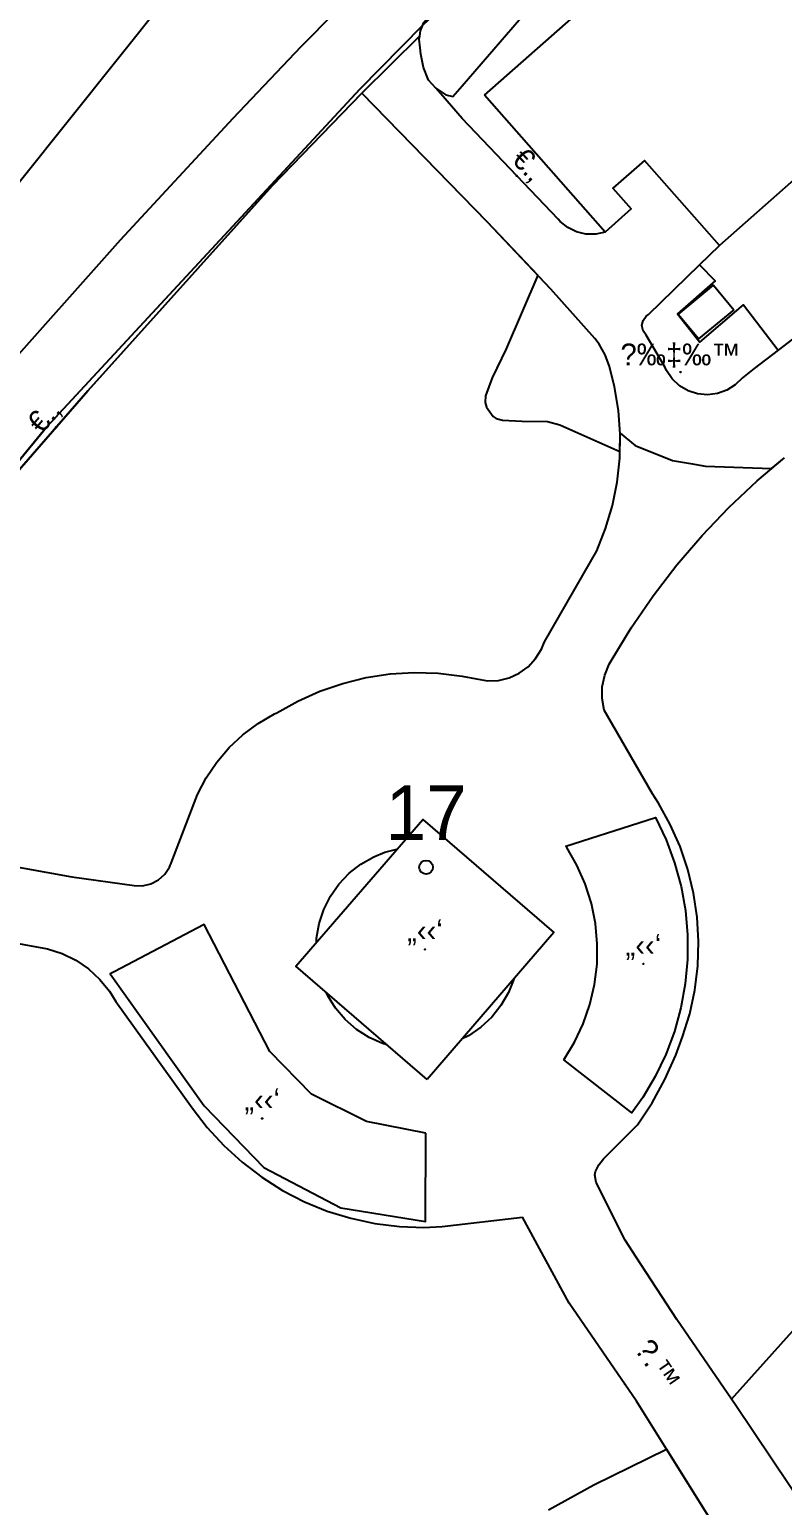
# Model space of a CAD drawing. Header units: metres. Extents: x 218299 to 220222, y 572714 to 574340.
# Drawn here: x 218856.4 to 218884, y 573582.8 to 573636.9 of the extents above; entities that cross this region are included whole.
import ezdxf
from ezdxf.enums import TextEntityAlignment as Align

# ---------------------------------------------------------------- set-up
doc = ezdxf.new("R2010")
doc.units = ezdxf.units.M
doc.header["$MEASUREMENT"] = 0
for name, color, linetype in [('1602', 44, 'Continuous'), ('1603', 44, 'Continuous'), ('A_POINTS', 2, 'Continuous'), ('M2200', 253, 'Continuous'), ('M2207', 253, 'Continuous'), ('M2220', 253, 'Continuous'), ('M2401', 7, 'Continuous'), ('M2404', 7, 'Continuous'), ('M2407', 253, 'Continuous'), ('M2408', 253, 'Continuous'), ('M2420', 253, 'Continuous'), ('M2602', 253, 'Continuous'), ('M2604', 253, 'Continuous'), ('M2605', 253, 'Continuous'), ('M2802', 253, 'Continuous')]:
    doc.layers.add(name, color=color, linetype=linetype)
doc.styles.add('HEBTXT', font='HEBTXT')
doc.styles.add('MAVAT_HEBTXT', font='HEBTXT')

# ---------------------------------------------------------------- blocks, each defined once
blk = doc.blocks.new('1603')
at = {"layer": 'A_POINTS'}
blk.add_circle((0, 0), 0.25, dxfattribs=at)
at = {"color": 0, "style": 'HEBTXT'}
blk.add_attdef('PARCEL_NUM', text='', height=2, dxfattribs=at).set_placement((0, 1), align=Align.CENTER)
at = {"color": 0, "style": 'HEBTXT', "flags": 1}
blk.add_attdef('LOT_NUM', text='', height=2, dxfattribs=at).set_placement((0, -2.5), align=Align.CENTER)
blk = doc.blocks.new('M2407')
blk.add_circle((0, 0), 0.025)
at = {"style": 'MAVAT_HEBTXT'}
blk.add_attdef('NAME', text='', height=0.8, dxfattribs=at).set_placement((0, 1.59), align=Align.MIDDLE)
blk = doc.blocks.new('M2802')
blk.add_circle((0, 0), 0.025)
at = {"style": 'MAVAT_HEBTXT'}
blk.add_attdef('NAME', text='', height=0.8, dxfattribs=at).set_placement((0, 1.59), align=Align.MIDDLE)
blk = doc.blocks.new('M2602')
blk.add_circle((0, 0), 0.025)
at = {"style": 'MAVAT_HEBTXT'}
blk.add_attdef('NAME', text='', height=0.8, dxfattribs=at).set_placement((0, 1.59), align=Align.MIDDLE)
blk = doc.blocks.new('M2207')
blk.add_circle((0, 0), 0.025)
at = {"style": 'MAVAT_HEBTXT'}
blk.add_attdef('NAME', text='', height=0.8, dxfattribs=at).set_placement((0, 1.59), align=Align.MIDDLE)
blk = doc.blocks.new('111')
at = {"layer": 'M2200'}
blk.add_polyline3d([(218873.056, 573634.487, 583.514), (218881.748, 573642.16, 583.514), (218888.252, 573634.793, 583.544), (218881.669, 573628.981, 583.544), (218881.669, 573628.981, 583.544), (218878.914, 573632.102, 583.694), (218877.761, 573631.085, 583.694), (218878.435, 573630.322, 583.064), (218877.479, 573629.477, 583.064), (218877.479, 573629.477, 583.064)], close=True, dxfattribs=at)
at = {"layer": 'M2207'}
for points in [[(218870.954, 573598.417, 582.959), (218866.144, 573602.568, 582.929), (218870.792, 573607.952, 582.989), (218875.601, 573603.801, 583.019), (218870.954, 573598.417, 582.959)], [(218875.965, 573599.14, 582.389), (218876.355, 573599.78, 582.385), (218876.674, 573600.458, 582.378), (218876.92, 573601.166, 582.368), (218877.089, 573601.896, 582.356), (218877.179, 573602.64, 582.341), (218877.189, 573603.39, 582.324), (218877.12, 573604.136, 582.305), (218876.971, 573604.87, 582.284), (218876.745, 573605.584, 582.261), (218876.445, 573606.271, 582.236), (218876.073, 573606.921, 582.211), (218876.039, 573606.972, 582.209), (218879.325, 573608.014, 582.209), (218879.71, 573607.203, 582.235), (218880.022, 573606.361, 582.264), (218880.258, 573605.495, 582.295), (218880.416, 573604.611, 582.326), (218880.494, 573603.717, 582.36), (218880.493, 573602.819, 582.394), (218880.412, 573601.925, 582.429), (218880.251, 573601.042, 582.464), (218880.013, 573600.176, 582.499), (218879.698, 573599.335, 582.534), (218879.31, 573598.526, 582.569), (218878.852, 573597.754, 582.603), (218878.46, 573597.199, 582.629)], [(218870.909, 573596.454, 581.909), (218868.726, 573596.883, 582.029), (218866.718, 573597.881, 582.089), (218865.189, 573599.438, 582.029), (218862.777, 573604.102, 581.789), (218859.484, 573602.366, 581.789), (218859.338, 573602.288, 581.789), (218862.786, 573597.454, 581.849), (218864.974, 573595.191, 581.849), (218867.791, 573593.71, 581.849), (218870.898, 573593.219, 582.029), (218870.898, 573593.219, 582.029)]]:
    blk.add_polyline3d(points, close=True, dxfattribs=at)
at = {"layer": 'M2220', "lineweight": -3}
blk.add_lwpolyline([(218852.752, 573617.038), (218858.52, 573623.657), (218865.275, 573631.164), (218868.562, 573634.567), (218873.147, 573629.856), (218875.007, 573627.892), (218873.85, 573625.201), (218873.334, 573624.133), (218873.093, 573623.478), (218873.081, 573623.225), (218873.134, 573623.056), (218873.368, 573622.719), (218873.478, 573622.637), (218873.713, 573622.581), (218874.423, 573622.542), (218875.369, 573622.53), (218875.814, 573622.409), (218878.016, 573621.436), (218878.027, 573622.064), (218878.025, 573622.101), (218878.572, 573621.654), (218879.95, 573621.103), (218880.604, 573620.999), (218881.155, 573620.896), (218883.575, 573620.807), (218884.044, 573621.204)], dxfattribs=at)
at = {"layer": 'M2401'}
blk.add_polyline3d([(218868.866, 573638.836, 579.78), (218866.327, 573636.258, 579.707), (218863.831, 573633.637, 579.687), (218859.705, 573629.181, 579.417), (218855.276, 573624.219, 579.267)], dxfattribs=at)
at = {"layer": 'M2404'}
blk.add_polyline3d([(218868.866, 573638.836, 579.78), (218866.327, 573636.258, 579.707), (218863.831, 573633.637, 579.687), (218859.705, 573629.181, 579.417), (218855.276, 573624.219, 579.267)], dxfattribs=at)
at = {"layer": 'M2407'}
for points in [[(218884.507, 573625.675, 579.916), (218883.82, 573625.151, 579.917), (218882.935, 573624.475, 579.917), (218882.507, 573624.13, 579.92), (218882.247, 573623.873, 579.92), (218881.937, 573623.679, 579.92), (218881.593, 573623.557, 579.92), (218881.23, 573623.512, 579.92), (218880.866, 573623.546, 579.92), (218880.518, 573623.659, 579.92), (218880.203, 573623.845, 579.92), (218879.936, 573624.095, 579.92), (218879.729, 573624.396, 579.92), (218879.663, 573624.534, 579.92), (218878.976, 573625.696, 579.98), (218878.864, 573625.854, 579.98), (218878.825, 573626.045, 579.98), (218878.865, 573626.235, 579.98), (218878.978, 573626.393, 579.98), (218879.061, 573626.455, 579.98), (218880.937, 573628.272, 580.023), (218881.669, 573628.981, 580.04)], [(218854.405, 573606.481, 579.14), (218857.927, 573605.849, 579.35), (218860.211, 573605.531, 579.41), (218860.523, 573605.52, 579.41), (218860.828, 573605.587, 579.41), (218861.106, 573605.73, 579.41), (218861.338, 573605.938, 579.41), (218861.511, 573606.199, 579.41), (218861.57, 573606.343, 579.41), (218862.54, 573608.862, 579.47), (218862.861, 573609.477, 579.458), (218863.249, 573610.053, 579.463), (218863.699, 573610.581, 579.484), (218864.205, 573611.055, 579.521), (218864.761, 573611.467, 579.573), (218865.359, 573611.814, 579.64), (218865.44, 573611.854, 579.65), (218866.213, 573612.287, 579.68), (218867.021, 573612.648, 579.705), (218867.858, 573612.935, 579.726), (218868.718, 573613.146, 579.741), (218869.594, 573613.279, 579.75), (218870.478, 573613.332, 579.754), (218871.363, 573613.305, 579.753), (218872.242, 573613.199, 579.746), (218872.762, 573613.098, 579.74), (218873.161, 573613.032, 579.736), (218873.565, 573613.046, 579.736), (218873.959, 573613.139, 579.74), (218874.327, 573613.307, 579.747), (218874.655, 573613.544, 579.758), (218874.929, 573613.841, 579.771), (218875.141, 573614.186, 579.787), (218875.25, 573614.462, 579.8), (218877.167, 573617.795, 579.86), (218877.493, 573618.61, 579.9), (218877.744, 573619.451, 579.933), (218877.917, 573620.312, 579.959), (218878.012, 573621.186, 579.978), (218878.027, 573622.064, 579.989), (218877.963, 573622.941, 579.993), (218877.82, 573623.808, 579.989), (218877.633, 573624.546, 579.98), (218877.483, 573624.973, 579.98), (218877.26, 573625.366, 579.98), (218877.103, 573625.571, 579.98), (218875.487, 573627.385, 579.98), (218873.147, 573629.856, 579.98)], [(218884.901, 573582.537, 579.264), (218882.271, 573586.467, 579.354), (218882.109, 573586.704, 579.363), (218880.106, 573589.623, 579.474), (218878.608, 573591.901, 579.474), (218878.213, 573592.534, 579.474), (218877.152, 573594.638, 579.624), (218877.096, 573594.926, 579.624), (218877.121, 573595.045, 579.624), (218877.248, 573595.285, 579.624), (218877.421, 573595.514, 579.624), (218878.657, 573596.752, 579.624), (218879.196, 573597.563, 579.624), (218879.668, 573598.416, 579.624), (218880.068, 573599.304, 579.624), (218880.314, 573599.975, 579.624), (218880.578, 573600.825, 579.658), (218880.764, 573601.696, 579.688), (218880.872, 573602.581, 579.713), (218880.9, 573603.471, 579.733), (218880.848, 573604.361, 579.749), (218880.717, 573605.243, 579.759), (218880.507, 573606.109, 579.765), (218880.221, 573606.953, 579.765), (218879.861, 573607.768, 579.76), (218879.429, 573608.548, 579.751), (218879.21, 573608.889, 579.744), (218877.435, 573611.954, 579.744), (218877.364, 573612.381, 579.744), (218877.372, 573612.814, 579.744), (218877.46, 573613.238, 579.744), (218877.624, 573613.639, 579.744), (218877.694, 573613.763, 579.744), (218878.432, 573614.976, 579.832), (218879.235, 573616.149, 579.897), (218880.1, 573617.277, 579.94), (218881.026, 573618.357, 579.961), (218882.009, 573619.385, 579.96), (218883.045, 573620.359, 579.936), (218884.044, 573621.204, 579.894)], [(218866.893, 573603.435, 579.624), (218866.897, 573603.597, 579.624), (218866.991, 573604.133, 579.624), (218867.163, 573604.65, 579.624), (218867.408, 573605.137, 579.624), (218867.722, 573605.582, 579.624), (218868.097, 573605.976, 579.624), (218868.527, 573606.312, 579.624), (218869, 573606.581, 579.624), (218869.406, 573606.745, 579.624), (218869.848, 573606.858, 579.624)], [(218851.997, 573604.071, 578.975), (218853.689, 573603.816, 579.125), (218857.04, 573603.211, 579.275), (218857.574, 573603.035, 579.275), (218858.078, 573602.785, 579.279), (218858.542, 573602.467, 579.288), (218858.956, 573602.086, 579.301), (218859.311, 573601.651, 579.319), (218859.545, 573601.277, 579.335), (218862.347, 573597.381, 579.455), (218862.896, 573596.663, 579.477), (218863.506, 573595.997, 579.494), (218864.172, 573595.386, 579.506), (218864.89, 573594.837, 579.513), (218865.653, 573594.353, 579.515), (218866.456, 573593.939, 579.512), (218867.292, 573593.597, 579.503), (218868.156, 573593.33, 579.49), (218869.039, 573593.14, 579.471), (218869.936, 573593.029, 579.447), (218870.838, 573592.997, 579.419), (218871.507, 573593.026, 579.395), (218874.442, 573593.374, 579.444)], [(218874.131, 573602.097, 579.624), (218873.933, 573601.601, 579.624), (218873.659, 573601.129, 579.624), (218873.32, 573600.703, 579.624), (218872.921, 573600.332, 579.624), (218872.473, 573600.022, 579.624), (218872.241, 573599.908, 579.624)], [(218869.477, 573599.691, 579.624), (218869.32, 573599.736, 579.624), (218868.823, 573599.96, 579.624), (218868.364, 573600.254, 579.624), (218867.954, 573600.612, 579.624), (218867.6, 573601.026, 579.624), (218867.31, 573601.487, 579.624), (218867.257, 573601.607, 579.624)], [(218882.356, 573580.665, 579.27), (218879.728, 573584.87, 579.376), (218878.63, 573586.628, 579.42), (218876.161, 573590.216, 579.39), (218874.442, 573593.374, 579.444)]]:
    blk.add_polyline3d(points, dxfattribs=at)
at = {"layer": 'M2408'}
blk.add_polyline3d([(218868.562, 573634.567, 579.924), (218870.681, 573636.667, 579.924)], dxfattribs=at)
at = {"layer": 'M2420', "linetype": 'Continuous', "lineweight": -3}
blk.add_lwpolyline([(218808, 573559.81), (218822, 573586.19), (218835.7, 573609.12), (218850.8, 573624.81), (218863.09, 573640.19), (218894.3, 573667.88), (218905.3, 573675), (218908.988, 573677.282)], dxfattribs=at)
at = {"layer": 'M2602'}
for points in [[(218871.452, 573634.543, 580.655), (218871.273, 573634.746, 580.655), (218871.006, 573635.048, 580.655), (218870.825, 573635.511, 580.627), (218870.72, 573635.998, 580.604), (218870.698, 573636.224, 580.595), (218870.663, 573636.541, 580.595), (218870.681, 573636.667, 580.595), (218870.709, 573636.856, 580.595), (218870.831, 573637.151, 580.595), (218871.022, 573637.406, 580.595), (218871.028, 573637.411, 580.595), (218874.634, 573640.725, 580.655), (218878.313, 573644.004, 580.625), (218882.413, 573647.571, 580.688), (218886.035, 573650.721, 580.745)], [(218873.147, 573629.856, 580.5), (218873.147, 573629.856, 580.5), (218868.562, 573634.567, 580.56), (218868.562, 573634.567, 580.56), (218865.275, 573631.164, 580.29), (218858.52, 573623.657, 579.96), (218852.752, 573617.038, 579.72), (218846.61, 573609.495, 579.18), (218846.61, 573609.495, 579.18), (218846.757, 573608.49, 579.24), (218847.209, 573608.024, 579.24), (218847.638, 573607.845, 579.24), (218850.844, 573607.337, 579.3), (218851.321, 573607.262, 579.272), (218851.873, 573607.174, 579.24)], [(218877.479, 573629.477, 580.265), (218877.131, 573629.4, 580.265), (218876.774, 573629.402, 580.265), (218876.427, 573629.483, 580.265), (218876.107, 573629.639, 580.265), (218875.829, 573629.862, 580.265), (218875.754, 573629.944, 580.265), (218872.235, 573633.634, 580.085), (218871.452, 573634.543, 580.055), (218871.452, 573634.543, 580.055)]]:
    blk.add_polyline3d(points, dxfattribs=at)
at = {"layer": 'M2604'}
blk.add_polyline3d([(218871.273, 573634.746, 581.01), (218871.639, 573634.506, 580.95), (218871.892, 573634.447, 580.95), (218872.241, 573634.832, 580.95), (218874.789, 573637.79, 580.95), (218881.344, 573643.877, 580.89), (218882.663, 573644.997, 580.89), (218883.353, 573645.787, 580.89), (218883.483, 573646.181, 580.89), (218883.286, 573646.534, 580.89), (218882.413, 573647.571, 580.89)], dxfattribs=at)
at = {"layer": 'M2605'}
blk.add_polyline3d([(218882.19, 573626.625, 580.627), (218880.902, 573625.557, 580.627), (218880.155, 573626.458, 580.627), (218881.443, 573627.526, 580.627), (218882.19, 573626.625, 580.627)], dxfattribs=at)
at = {"layer": 'M2802'}
for points in [[(218884.901, 573582.537, 579.264), (218882.271, 573586.467, 579.354), (218882.109, 573586.704, 579.363), (218884.658, 573589.542, 579.447)], [(218875.404, 573582.643, 579.355), (218877.057, 573583.563, 579.376), (218879.728, 573584.87, 579.376), (218882.356, 573580.665, 579.27)]]:
    blk.add_polyline3d(points, dxfattribs=at)
blk.add_polyline3d([(218880.937, 573628.272, 580.023), (218881.509, 573627.69, 580.008), (218880.129, 573626.478, 580.008), (218880.949, 573625.438, 579.978), (218882.541, 573626.809, 579.948), (218883.82, 573625.151, 579.917), (218882.935, 573624.475, 579.917), (218882.507, 573624.13, 579.92), (218882.247, 573623.873, 579.92), (218881.937, 573623.679, 579.92), (218881.593, 573623.557, 579.92), (218881.23, 573623.512, 579.92), (218880.866, 573623.546, 579.92), (218880.518, 573623.659, 579.92), (218880.203, 573623.845, 579.92), (218879.936, 573624.095, 579.92), (218879.729, 573624.396, 579.92), (218879.663, 573624.534, 579.92), (218878.976, 573625.696, 579.98), (218878.864, 573625.854, 579.98), (218878.825, 573626.045, 579.98), (218878.865, 573626.235, 579.98), (218878.978, 573626.393, 579.98), (218879.061, 573626.455, 579.98)], close=True, dxfattribs=at)
at = {"layer": 'M2207'}
ref = blk.add_blockref('M2207', (218870.873, 573603.185), dxfattribs=dict(at, xscale=0.5, yscale=0.5, zscale=0.5))
ref.add_attrib('NAME', '„‹‹‘', dxfattribs={"layer": '0', "height": 0.8, "style": 'MAVAT_HEBTXT'}).set_placement((218870.873, 573603.81), align=Align.MIDDLE)
ref = blk.add_blockref('M2207', (218878.877, 573602.652), dxfattribs=dict(at, xscale=0.5, yscale=0.5, zscale=0.5))
ref.add_attrib('NAME', '„‹‹‘', dxfattribs={"layer": '0', "height": 0.8, "style": 'MAVAT_HEBTXT'}).set_placement((218878.877, 573603.277), align=Align.MIDDLE)
ref = blk.add_blockref('M2207', (218864.908, 573596.989), dxfattribs=dict(at, xscale=0.5, yscale=0.5, zscale=0.5))
ref.add_attrib('NAME', '„‹‹‘', dxfattribs={"layer": '0', "height": 0.8, "style": 'MAVAT_HEBTXT'}).set_placement((218864.908, 573597.614), align=Align.MIDDLE)
at = {"layer": 'M2407'}
ref = blk.add_blockref('M2407', (218878.206, 573587.244), dxfattribs=dict(at, xscale=0.5, yscale=0.5, zscale=0.5))
ref.add_attrib('NAME', '\x8e.™', dxfattribs={"layer": '0', "height": 0.8, "rotation": 304.529, "style": 'MAVAT_HEBTXT'}).set_placement((218879.411, 573587.962), align=Align.MIDDLE)
at = {"layer": 'M2602'}
ref = blk.add_blockref('M2602', (218874.233, 573631.538), dxfattribs=dict(at, xscale=0.5, yscale=0.5, zscale=0.5))
ref.add_attrib('NAME', '€.‚', dxfattribs={"layer": '0', "height": 0.8, "rotation": 313.6414, "style": 'MAVAT_HEBTXT'}).set_placement((218874.631, 573631.918), align=Align.MIDDLE)
ref = blk.add_blockref('M2602', (218857.361, 573622.327), dxfattribs=dict(at, xscale=0.5, yscale=0.5, zscale=0.5))
ref.add_attrib('NAME', '€.‚', dxfattribs={"layer": '0', "height": 0.8, "rotation": 48.9341, "style": 'MAVAT_HEBTXT'}).set_placement((218856.946, 573622.688), align=Align.MIDDLE)
at = {"layer": 'M2802'}
ref = blk.add_blockref('M2802', (218880.239, 573624.346, 579.93), dxfattribs=dict(at, xscale=0.5, yscale=0.5, zscale=0.5))
ref.add_attrib('NAME', '\x8d‰‡‰™', dxfattribs={"layer": '0', "height": 0.8, "style": 'MAVAT_HEBTXT'}).set_placement((218880.239, 573624.971, 579.93), align=Align.MIDDLE)

msp = doc.modelspace()

# ---------------------------------------------------------------- linework, layer by layer
at = {"layer": '1602'}
for points in [[(218982.8, 573707.78), (218955.52, 573696.418), (218938, 573687.57), (218923.066, 573678.725), (218900.09, 573662.49), (218885.79, 573650.65), (218882.05, 573647.67), (218870.78, 573637.05), (218868.49, 573634.71), (218857.01, 573622.33), (218846.42, 573609.43), (218841.01, 573603.09), (218833.52, 573592.28), (218829.2, 573585.31), (218826.78, 573581.43)], [(218846.42, 573609.43), (218857.01, 573622.33), (218868.49, 573634.71), (218870.78, 573637.05)]]:
    msp.add_lwpolyline(points, dxfattribs=at)

# ---------------------------------------------------------------- block references
msp.add_blockref('111', (0, 0))
at = {"layer": '1603'}
msp.add_blockref('1603', (218870.9156, 573606.1951), dxfattribs=at).add_auto_attribs({'PARCEL_NUM': '17'})

doc.saveas('drawing.dxf')
